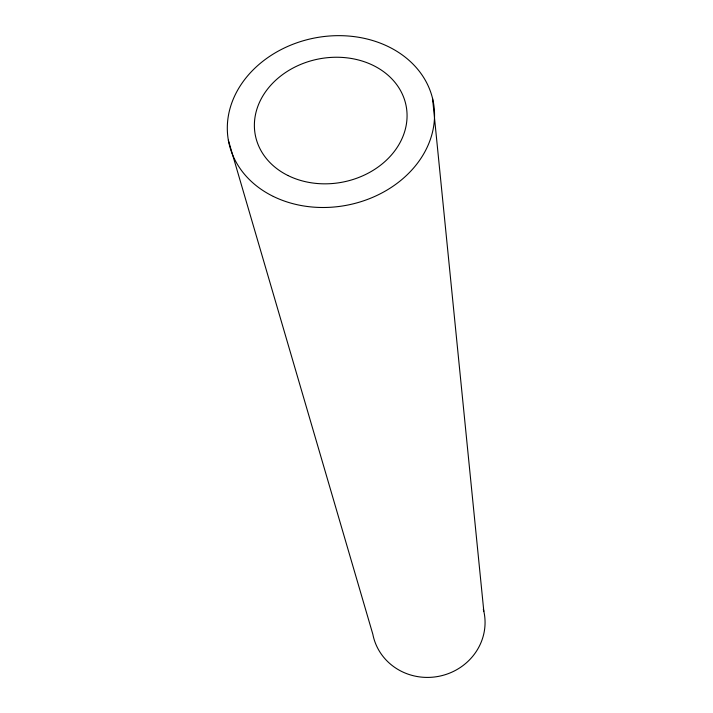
<?xml version="1.0" encoding="UTF-8"?>
<svg xmlns="http://www.w3.org/2000/svg" width="713" height="713" viewBox="0 0 713 713"><rect width="100%" height="100%" fill="white"/><g stroke="black" fill="none" stroke-linecap="round" stroke-linejoin="round"><path stroke-width="1.07" d="M228.347 140.22L372.819 634.178A56.684 53.823 -11 0 0 440.536 675.951A56.684 53.823 -11 0 0 483.316 609.169M432.55 98.412L483.824 611.264M273.311 196.423A104.258 85.159 -11 0 0 434.324 120.684A104.258 85.159 -11 0 0 285.129 47.611A104.258 85.159 -11 0 0 273.311 196.423M287.838 175.46A76.808 62.726 -11 0 0 406.865 120.319A76.808 62.726 -11 0 0 297.455 65.837A76.808 62.726 -11 0 0 287.838 175.46"/></g></svg>
